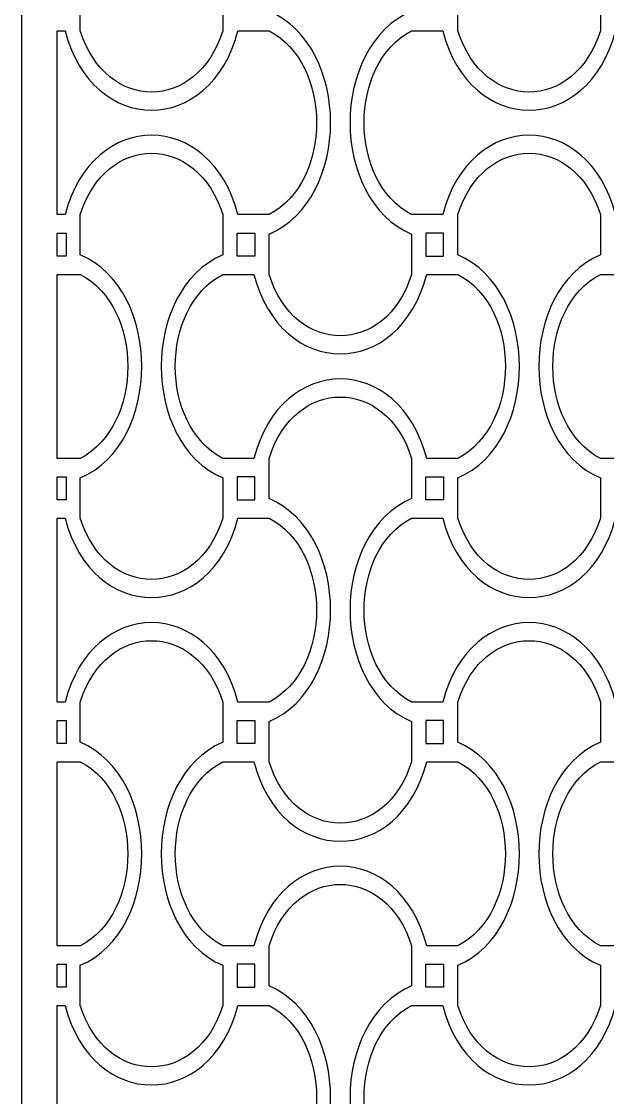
# Model space of a CAD drawing. Header units: centimetres. Extents: x -27 to -22.3, y -9 to 9.
# Drawn here: x -26.999 to -24.519, y -0.039 to 4.515 of the extents above; entities that cross this region are included whole.
import ezdxf

# ---------------------------------------------------------------- set-up
doc = ezdxf.new("R2010")
doc.units = ezdxf.units.CM
doc.header["$MEASUREMENT"] = 0
doc.layers.add('layer 1', color=7, linetype='Continuous')

msp = doc.modelspace()

# ---------------------------------------------------------------- linework, layer by layer
at = {"layer": 'layer 1', "color": 250, "lineweight": 30}
for points, knots in [([(-26.99915, -9.00021), (-26.99915, -9.00021), (-26.99915, 9.00076), (-26.99915, 9.00076), (-26.99915, 9.00076), (-26.99915, 9.00076), (-22.26579, 9.00076), (-22.26579, 9.00076), (-22.26579, 9.00076), (-22.26579, 9.00076), (-22.26579, -9.00021), (-22.26579, -9.00021), (-22.26579, -9.00021), (-22.26579, -9.00021), (-26.99915, -9.00021), (-26.99915, -9.00021)], [0, 0, 0, 0, 0.2, 0.2, 0.2, 0.2, 0.4, 0.4, 0.4, 0.4, 0.6, 0.6, 0.6, 0.6, 1, 1, 1, 1]), ([(-26.75042, 5.76059), (-26.75042, 5.76059), (-26.75042, 5.59049), (-26.75042, 5.59049), (-26.75042, 5.59049), (-26.40322, 5.44148), (-26.40322, 4.79529), (-26.75042, 4.64629), (-26.75042, 4.64629), (-26.75042, 4.64629), (-26.75042, 4.47619), (-26.75042, 4.47619), (-26.75042, 4.47619), (-26.6423, 4.13005), (-26.25557, 4.13005), (-26.14745, 4.47619), (-26.14745, 4.47619), (-26.14745, 4.47619), (-26.14745, 4.47619), (-26.14745, 4.47619), (-26.14745, 4.47619), (-26.14745, 4.47619), (-26.14745, 4.64629), (-26.14745, 4.64629), (-26.14745, 4.64629), (-26.49464, 4.79529), (-26.49464, 5.44148), (-26.14745, 5.59049), (-26.14745, 5.59049), (-26.14745, 5.59049), (-26.14745, 5.76059), (-26.14745, 5.76059), (-26.14745, 5.76059), (-26.25557, 6.10673), (-26.6423, 6.10673), (-26.75042, 5.76059)], [0, 0, 0, 0, 0.1, 0.1, 0.1, 0.1, 0.2, 0.2, 0.2, 0.2, 0.3, 0.3, 0.3, 0.3, 0.4, 0.4, 0.4, 0.4, 0.5, 0.5, 0.5, 0.5, 0.6, 0.6, 0.6, 0.6, 0.7, 0.7, 0.7, 0.7, 0.8, 0.8, 0.8, 0.8, 1, 1, 1, 1]), ([(-25.15254, 5.76059), (-25.15254, 5.76059), (-25.15254, 5.59049), (-25.15254, 5.59049), (-25.15254, 5.59049), (-24.80534, 5.44148), (-24.80534, 4.79529), (-25.15254, 4.64629), (-25.15254, 4.64629), (-25.15254, 4.64629), (-25.15254, 4.47619), (-25.15254, 4.47619), (-25.15254, 4.47619), (-25.04442, 4.13005), (-24.65768, 4.13005), (-24.54956, 4.47619), (-24.54956, 4.47619), (-24.54956, 4.47619), (-24.54956, 4.47619), (-24.54956, 4.47619), (-24.54956, 4.47619), (-24.54956, 4.47619), (-24.54956, 4.64629), (-24.54956, 4.64629), (-24.54956, 4.64629), (-24.89676, 4.79529), (-24.89676, 5.44148), (-24.54956, 5.59049), (-24.54956, 5.59049), (-24.54956, 5.59049), (-24.54956, 5.76059), (-24.54956, 5.76059), (-24.54956, 5.76059), (-24.65768, 6.10673), (-25.04442, 6.10673), (-25.15254, 5.76059)], [0, 0, 0, 0, 0.1, 0.1, 0.1, 0.1, 0.2, 0.2, 0.2, 0.2, 0.3, 0.3, 0.3, 0.3, 0.4, 0.4, 0.4, 0.4, 0.5, 0.5, 0.5, 0.5, 0.6, 0.6, 0.6, 0.6, 0.7, 0.7, 0.7, 0.7, 0.8, 0.8, 0.8, 0.8, 1, 1, 1, 1]), ([(-25.3485, 3.44479), (-25.3485, 3.44479), (-25.3485, 3.61488), (-25.3485, 3.61488), (-25.3485, 3.61488), (-25.6957, 3.76389), (-25.6957, 4.41008), (-25.3485, 4.55908), (-25.3485, 4.55908), (-25.3485, 4.55908), (-25.3485, 4.72918), (-25.3485, 4.72918), (-25.3485, 4.72918), (-25.45662, 5.07532), (-25.84336, 5.07532), (-25.95148, 4.72918), (-25.95148, 4.72918), (-25.95148, 4.72918), (-25.95148, 4.55908), (-25.95148, 4.55908), (-25.95148, 4.55908), (-25.60428, 4.41008), (-25.60428, 3.76389), (-25.95148, 3.61488), (-25.95148, 3.61488), (-25.95148, 3.61488), (-25.95148, 3.44479), (-25.95148, 3.44479), (-25.95148, 3.44479), (-25.95148, 3.44479), (-25.95148, 3.44479), (-25.95148, 3.44479), (-25.95148, 3.44479), (-25.84336, 3.09865), (-25.45662, 3.09864), (-25.3485, 3.44479)], [0, 0, 0, 0, 0.1, 0.1, 0.1, 0.1, 0.2, 0.2, 0.2, 0.2, 0.3, 0.3, 0.3, 0.3, 0.4, 0.4, 0.4, 0.4, 0.5, 0.5, 0.5, 0.5, 0.6, 0.6, 0.6, 0.6, 0.7, 0.7, 0.7, 0.7, 0.8, 0.8, 0.8, 0.8, 1, 1, 1, 1]), ([(-26.84841, 4.47619), (-26.84841, 4.47619), (-26.84841, 3.69777), (-26.84841, 3.69777), (-26.84841, 3.69777), (-26.84841, 3.69777), (-26.81463, 3.69777), (-26.81463, 3.69777), (-26.81463, 3.69777), (-26.69921, 4.14599), (-26.19866, 4.14599), (-26.08324, 3.69777), (-26.08324, 3.69777), (-26.08324, 3.69777), (-25.95148, 3.69777), (-25.95148, 3.69777), (-25.95148, 3.69777), (-25.68335, 3.83735), (-25.68335, 4.33661), (-25.95148, 4.47619), (-25.95148, 4.47619), (-25.95148, 4.47619), (-26.08324, 4.47619), (-26.08324, 4.47619), (-26.08324, 4.47619), (-26.19866, 4.02797), (-26.69921, 4.02797), (-26.81463, 4.47619), (-26.81463, 4.47619), (-26.81463, 4.47619), (-26.84841, 4.47619), (-26.84841, 4.47619)], [0, 0, 0, 0, 0.1111111, 0.1111111, 0.1111111, 0.1111111, 0.2222222, 0.2222222, 0.2222222, 0.2222222, 0.3333333, 0.3333333, 0.3333333, 0.3333333, 0.4444444, 0.4444444, 0.4444444, 0.4444444, 0.5555556, 0.5555556, 0.5555556, 0.5555556, 0.6666667, 0.6666667, 0.6666667, 0.6666667, 0.7777778, 0.7777778, 0.7777778, 0.7777778, 1, 1, 1, 1]), ([(-25.3485, 3.69777), (-25.3485, 3.69777), (-25.21674, 3.69777), (-25.21674, 3.69777), (-25.21674, 3.69777), (-25.10132, 4.14599), (-24.60077, 4.14599), (-24.48535, 3.69777), (-24.48535, 3.69777), (-24.48535, 3.69777), (-24.35359, 3.69777), (-24.35359, 3.69777), (-24.35359, 3.69777), (-24.08547, 3.83735), (-24.08547, 4.33661), (-24.35359, 4.47619), (-24.35359, 4.47619), (-24.35359, 4.47619), (-24.48535, 4.47619), (-24.48535, 4.47619), (-24.48535, 4.47619), (-24.60077, 4.02797), (-25.10132, 4.02797), (-25.21674, 4.47619), (-25.21674, 4.47619), (-25.21674, 4.47619), (-25.3485, 4.47619), (-25.3485, 4.47619), (-25.3485, 4.47619), (-25.3485, 4.47619), (-25.3485, 4.47619), (-25.3485, 4.47619), (-25.3485, 4.47619), (-25.61663, 4.33661), (-25.61663, 3.83735), (-25.3485, 3.69777)], [0, 0, 0, 0, 0.1, 0.1, 0.1, 0.1, 0.2, 0.2, 0.2, 0.2, 0.3, 0.3, 0.3, 0.3, 0.4, 0.4, 0.4, 0.4, 0.5, 0.5, 0.5, 0.5, 0.6, 0.6, 0.6, 0.6, 0.7, 0.7, 0.7, 0.7, 0.8, 0.8, 0.8, 0.8, 1, 1, 1, 1]), ([(-26.75042, 3.69777), (-26.75042, 3.69777), (-26.75042, 3.52768), (-26.75042, 3.52768), (-26.75042, 3.52768), (-26.40322, 3.37867), (-26.40322, 2.73248), (-26.75042, 2.58347), (-26.75042, 2.58347), (-26.75042, 2.58347), (-26.75042, 2.41338), (-26.75042, 2.41338), (-26.75042, 2.41338), (-26.6423, 2.06724), (-26.25557, 2.06724), (-26.14745, 2.41338), (-26.14745, 2.41338), (-26.14745, 2.41338), (-26.14745, 2.41338), (-26.14745, 2.41338), (-26.14745, 2.41338), (-26.14745, 2.41338), (-26.14745, 2.58347), (-26.14745, 2.58347), (-26.14745, 2.58347), (-26.49464, 2.73248), (-26.49464, 3.37867), (-26.14745, 3.52768), (-26.14745, 3.52768), (-26.14745, 3.52768), (-26.14745, 3.69777), (-26.14745, 3.69777), (-26.14745, 3.69777), (-26.25557, 4.04391), (-26.6423, 4.04391), (-26.75042, 3.69777)], [0, 0, 0, 0, 0.1, 0.1, 0.1, 0.1, 0.2, 0.2, 0.2, 0.2, 0.3, 0.3, 0.3, 0.3, 0.4, 0.4, 0.4, 0.4, 0.5, 0.5, 0.5, 0.5, 0.6, 0.6, 0.6, 0.6, 0.7, 0.7, 0.7, 0.7, 0.8, 0.8, 0.8, 0.8, 1, 1, 1, 1]), ([(-25.15254, 3.69777), (-25.15254, 3.69777), (-25.15254, 3.52768), (-25.15254, 3.52768), (-25.15254, 3.52768), (-24.80534, 3.37867), (-24.80534, 2.73248), (-25.15254, 2.58347), (-25.15254, 2.58347), (-25.15254, 2.58347), (-25.15254, 2.41338), (-25.15254, 2.41338), (-25.15254, 2.41338), (-25.04442, 2.06724), (-24.65768, 2.06724), (-24.54956, 2.41338), (-24.54956, 2.41338), (-24.54956, 2.41338), (-24.54956, 2.41338), (-24.54956, 2.41338), (-24.54956, 2.41338), (-24.54956, 2.41338), (-24.54956, 2.58347), (-24.54956, 2.58347), (-24.54956, 2.58347), (-24.89676, 2.73248), (-24.89676, 3.37867), (-24.54956, 3.52768), (-24.54956, 3.52768), (-24.54956, 3.52768), (-24.54956, 3.69777), (-24.54956, 3.69777), (-24.54956, 3.69777), (-24.65768, 4.04391), (-25.04442, 4.04391), (-25.15254, 3.69777)], [0, 0, 0, 0, 0.1, 0.1, 0.1, 0.1, 0.2, 0.2, 0.2, 0.2, 0.3, 0.3, 0.3, 0.3, 0.4, 0.4, 0.4, 0.4, 0.5, 0.5, 0.5, 0.5, 0.6, 0.6, 0.6, 0.6, 0.7, 0.7, 0.7, 0.7, 0.8, 0.8, 0.8, 0.8, 1, 1, 1, 1]), ([(-26.84841, 3.61993), (-26.84841, 3.61993), (-26.84841, 3.52263), (-26.84841, 3.52263), (-26.84841, 3.52263), (-26.84841, 3.52263), (-26.81072, 3.52263), (-26.81072, 3.52263), (-26.81072, 3.52263), (-26.81072, 3.52263), (-26.81072, 3.61993), (-26.81072, 3.61993), (-26.81072, 3.61993), (-26.81072, 3.61993), (-26.84841, 3.61993), (-26.84841, 3.61993)], [0, 0, 0, 0, 0.2, 0.2, 0.2, 0.2, 0.4, 0.4, 0.4, 0.4, 0.6, 0.6, 0.6, 0.6, 1, 1, 1, 1]), ([(-26.08715, 3.61993), (-26.08715, 3.61993), (-26.08715, 3.52263), (-26.08715, 3.52263), (-26.08715, 3.52263), (-26.08715, 3.52263), (-26.01178, 3.52263), (-26.01178, 3.52263), (-26.01178, 3.52263), (-26.01178, 3.52263), (-26.01178, 3.61993), (-26.01178, 3.61993), (-26.01178, 3.61993), (-26.01178, 3.61993), (-26.08715, 3.61993), (-26.08715, 3.61993)], [0, 0, 0, 0, 0.2, 0.2, 0.2, 0.2, 0.4, 0.4, 0.4, 0.4, 0.6, 0.6, 0.6, 0.6, 1, 1, 1, 1]), ([(-25.28821, 3.52263), (-25.28821, 3.52263), (-25.28821, 3.61993), (-25.28821, 3.61993), (-25.28821, 3.61993), (-25.28821, 3.61993), (-25.21283, 3.61993), (-25.21283, 3.61993), (-25.21283, 3.61993), (-25.21283, 3.61993), (-25.21283, 3.52263), (-25.21283, 3.52263), (-25.21283, 3.52263), (-25.21283, 3.52263), (-25.28821, 3.52263), (-25.28821, 3.52263)], [0, 0, 0, 0, 0.2, 0.2, 0.2, 0.2, 0.4, 0.4, 0.4, 0.4, 0.6, 0.6, 0.6, 0.6, 1, 1, 1, 1]), ([(-26.84841, 3.44479), (-26.84841, 3.44479), (-26.84841, 2.66637), (-26.84841, 2.66637), (-26.84841, 2.66637), (-26.84841, 2.66637), (-26.75042, 2.66637), (-26.75042, 2.66637), (-26.75042, 2.66637), (-26.4823, 2.80594), (-26.4823, 3.30521), (-26.75042, 3.44479), (-26.75042, 3.44479), (-26.75042, 3.44479), (-26.84841, 3.44479), (-26.84841, 3.44479)], [0, 0, 0, 0, 0.2, 0.2, 0.2, 0.2, 0.4, 0.4, 0.4, 0.4, 0.6, 0.6, 0.6, 0.6, 1, 1, 1, 1]), ([(-25.15254, 3.44479), (-25.15254, 3.44479), (-25.2843, 3.44479), (-25.2843, 3.44479), (-25.2843, 3.44479), (-25.39972, 2.99657), (-25.90026, 2.99657), (-26.01569, 3.44479), (-26.01569, 3.44479), (-26.01569, 3.44479), (-26.14745, 3.44479), (-26.14745, 3.44479), (-26.14745, 3.44479), (-26.41557, 3.30521), (-26.41557, 2.80594), (-26.14745, 2.66637), (-26.14745, 2.66637), (-26.14745, 2.66637), (-26.14745, 2.66637), (-26.14745, 2.66637), (-26.14745, 2.66637), (-26.14745, 2.66637), (-26.01569, 2.66637), (-26.01569, 2.66637), (-26.01569, 2.66637), (-25.90027, 3.11459), (-25.39972, 3.11459), (-25.2843, 2.66637), (-25.2843, 2.66637), (-25.2843, 2.66637), (-25.15254, 2.66637), (-25.15254, 2.66637), (-25.15254, 2.66637), (-24.88441, 2.80594), (-24.88441, 3.30521), (-25.15254, 3.44479)], [0, 0, 0, 0, 0.1, 0.1, 0.1, 0.1, 0.2, 0.2, 0.2, 0.2, 0.3, 0.3, 0.3, 0.3, 0.4, 0.4, 0.4, 0.4, 0.5, 0.5, 0.5, 0.5, 0.6, 0.6, 0.6, 0.6, 0.7, 0.7, 0.7, 0.7, 0.8, 0.8, 0.8, 0.8, 1, 1, 1, 1]), ([(-23.55465, 3.44479), (-23.55465, 3.44479), (-23.68641, 3.44479), (-23.68641, 3.44479), (-23.68641, 3.44479), (-23.80183, 2.99657), (-24.30238, 2.99657), (-24.4178, 3.44479), (-24.4178, 3.44479), (-24.4178, 3.44479), (-24.54956, 3.44479), (-24.54956, 3.44479), (-24.54956, 3.44479), (-24.81769, 3.30521), (-24.81769, 2.80594), (-24.54956, 2.66637), (-24.54956, 2.66637), (-24.54956, 2.66637), (-24.54956, 2.66637), (-24.54956, 2.66637), (-24.54956, 2.66637), (-24.54956, 2.66637), (-24.4178, 2.66637), (-24.4178, 2.66637), (-24.4178, 2.66637), (-24.30238, 3.11459), (-23.80183, 3.11459), (-23.68641, 2.66637), (-23.68641, 2.66637), (-23.68641, 2.66637), (-23.55465, 2.66637), (-23.55465, 2.66637), (-23.55465, 2.66637), (-23.28652, 2.80594), (-23.28652, 3.30521), (-23.55465, 3.44479)], [0, 0, 0, 0, 0.1, 0.1, 0.1, 0.1, 0.2, 0.2, 0.2, 0.2, 0.3, 0.3, 0.3, 0.3, 0.4, 0.4, 0.4, 0.4, 0.5, 0.5, 0.5, 0.5, 0.6, 0.6, 0.6, 0.6, 0.7, 0.7, 0.7, 0.7, 0.8, 0.8, 0.8, 0.8, 1, 1, 1, 1]), ([(-25.3485, 1.38197), (-25.3485, 1.38197), (-25.3485, 1.55207), (-25.3485, 1.55207), (-25.3485, 1.55207), (-25.6957, 1.70107), (-25.6957, 2.34726), (-25.3485, 2.49627), (-25.3485, 2.49627), (-25.3485, 2.49627), (-25.3485, 2.66637), (-25.3485, 2.66637), (-25.3485, 2.66637), (-25.45662, 3.01251), (-25.84336, 3.01251), (-25.95148, 2.66637), (-25.95148, 2.66637), (-25.95148, 2.66637), (-25.95148, 2.49627), (-25.95148, 2.49627), (-25.95148, 2.49627), (-25.60428, 2.34726), (-25.60428, 1.70107), (-25.95148, 1.55207), (-25.95148, 1.55207), (-25.95148, 1.55207), (-25.95148, 1.38197), (-25.95148, 1.38197), (-25.95148, 1.38197), (-25.95148, 1.38197), (-25.95148, 1.38197), (-25.95148, 1.38197), (-25.95148, 1.38197), (-25.84336, 1.03583), (-25.45662, 1.03583), (-25.3485, 1.38197)], [0, 0, 0, 0, 0.1, 0.1, 0.1, 0.1, 0.2, 0.2, 0.2, 0.2, 0.3, 0.3, 0.3, 0.3, 0.4, 0.4, 0.4, 0.4, 0.5, 0.5, 0.5, 0.5, 0.6, 0.6, 0.6, 0.6, 0.7, 0.7, 0.7, 0.7, 0.8, 0.8, 0.8, 0.8, 1, 1, 1, 1]), ([(-26.84841, 2.58852), (-26.84841, 2.58852), (-26.84841, 2.49122), (-26.84841, 2.49122), (-26.84841, 2.49122), (-26.84841, 2.49122), (-26.81072, 2.49122), (-26.81072, 2.49122), (-26.81072, 2.49122), (-26.81072, 2.49122), (-26.81072, 2.58852), (-26.81072, 2.58852), (-26.81072, 2.58852), (-26.81072, 2.58852), (-26.84841, 2.58852), (-26.84841, 2.58852)], [0, 0, 0, 0, 0.2, 0.2, 0.2, 0.2, 0.4, 0.4, 0.4, 0.4, 0.6, 0.6, 0.6, 0.6, 1, 1, 1, 1]), ([(-26.01178, 2.58852), (-26.01178, 2.58852), (-26.01178, 2.49122), (-26.01178, 2.49122), (-26.01178, 2.49122), (-26.01178, 2.49122), (-26.08715, 2.49122), (-26.08715, 2.49122), (-26.08715, 2.49122), (-26.08715, 2.49122), (-26.08715, 2.58852), (-26.08715, 2.58852), (-26.08715, 2.58852), (-26.08715, 2.58852), (-26.01178, 2.58852), (-26.01178, 2.58852)], [0, 0, 0, 0, 0.2, 0.2, 0.2, 0.2, 0.4, 0.4, 0.4, 0.4, 0.6, 0.6, 0.6, 0.6, 1, 1, 1, 1]), ([(-25.21283, 2.58852), (-25.21283, 2.58852), (-25.28821, 2.58852), (-25.28821, 2.58852), (-25.28821, 2.58852), (-25.28821, 2.58852), (-25.28821, 2.49122), (-25.28821, 2.49122), (-25.28821, 2.49122), (-25.28821, 2.49122), (-25.21283, 2.49122), (-25.21283, 2.49122), (-25.21283, 2.49122), (-25.21283, 2.49122), (-25.21283, 2.58852), (-25.21283, 2.58852)], [0, 0, 0, 0, 0.2, 0.2, 0.2, 0.2, 0.4, 0.4, 0.4, 0.4, 0.6, 0.6, 0.6, 0.6, 1, 1, 1, 1]), ([(-26.84841, 2.41338), (-26.84841, 2.41338), (-26.84841, 1.63496), (-26.84841, 1.63496), (-26.84841, 1.63496), (-26.84841, 1.63496), (-26.81463, 1.63496), (-26.81463, 1.63496), (-26.81463, 1.63496), (-26.69921, 2.08318), (-26.19866, 2.08318), (-26.08324, 1.63496), (-26.08324, 1.63496), (-26.08324, 1.63496), (-25.95148, 1.63496), (-25.95148, 1.63496), (-25.95148, 1.63496), (-25.68335, 1.77454), (-25.68335, 2.2738), (-25.95148, 2.41338), (-25.95148, 2.41338), (-25.95148, 2.41338), (-26.08324, 2.41338), (-26.08324, 2.41338), (-26.08324, 2.41338), (-26.19866, 1.96516), (-26.69921, 1.96516), (-26.81463, 2.41338), (-26.81463, 2.41338), (-26.81463, 2.41338), (-26.84841, 2.41338), (-26.84841, 2.41338)], [0, 0, 0, 0, 0.1111111, 0.1111111, 0.1111111, 0.1111111, 0.2222222, 0.2222222, 0.2222222, 0.2222222, 0.3333333, 0.3333333, 0.3333333, 0.3333333, 0.4444444, 0.4444444, 0.4444444, 0.4444444, 0.5555556, 0.5555556, 0.5555556, 0.5555556, 0.6666667, 0.6666667, 0.6666667, 0.6666667, 0.7777778, 0.7777778, 0.7777778, 0.7777778, 1, 1, 1, 1]), ([(-25.3485, 1.63496), (-25.3485, 1.63496), (-25.21674, 1.63496), (-25.21674, 1.63496), (-25.21674, 1.63496), (-25.10132, 2.08318), (-24.60077, 2.08318), (-24.48535, 1.63496), (-24.48535, 1.63496), (-24.48535, 1.63496), (-24.35359, 1.63496), (-24.35359, 1.63496), (-24.35359, 1.63496), (-24.08547, 1.77454), (-24.08547, 2.2738), (-24.35359, 2.41338), (-24.35359, 2.41338), (-24.35359, 2.41338), (-24.48535, 2.41338), (-24.48535, 2.41338), (-24.48535, 2.41338), (-24.60077, 1.96516), (-25.10132, 1.96516), (-25.21674, 2.41338), (-25.21674, 2.41338), (-25.21674, 2.41338), (-25.3485, 2.41338), (-25.3485, 2.41338), (-25.3485, 2.41338), (-25.3485, 2.41338), (-25.3485, 2.41338), (-25.3485, 2.41338), (-25.3485, 2.41338), (-25.61663, 2.2738), (-25.61663, 1.77454), (-25.3485, 1.63496)], [0, 0, 0, 0, 0.1, 0.1, 0.1, 0.1, 0.2, 0.2, 0.2, 0.2, 0.3, 0.3, 0.3, 0.3, 0.4, 0.4, 0.4, 0.4, 0.5, 0.5, 0.5, 0.5, 0.6, 0.6, 0.6, 0.6, 0.7, 0.7, 0.7, 0.7, 0.8, 0.8, 0.8, 0.8, 1, 1, 1, 1]), ([(-26.75042, 1.63496), (-26.75042, 1.63496), (-26.75042, 1.46486), (-26.75042, 1.46486), (-26.75042, 1.46486), (-26.40322, 1.31585), (-26.40322, 0.66967), (-26.75042, 0.52066), (-26.75042, 0.52066), (-26.75042, 0.52066), (-26.75042, 0.35056), (-26.75042, 0.35056), (-26.75042, 0.35056), (-26.6423, 0.00442), (-26.25557, 0.00442), (-26.14745, 0.35056), (-26.14745, 0.35056), (-26.14745, 0.35056), (-26.14745, 0.35056), (-26.14745, 0.35056), (-26.14745, 0.35056), (-26.14745, 0.35056), (-26.14745, 0.52066), (-26.14745, 0.52066), (-26.14745, 0.52066), (-26.49464, 0.66967), (-26.49464, 1.31585), (-26.14745, 1.46486), (-26.14745, 1.46486), (-26.14745, 1.46486), (-26.14745, 1.63496), (-26.14745, 1.63496), (-26.14745, 1.63496), (-26.25557, 1.9811), (-26.6423, 1.9811), (-26.75042, 1.63496)], [0, 0, 0, 0, 0.1, 0.1, 0.1, 0.1, 0.2, 0.2, 0.2, 0.2, 0.3, 0.3, 0.3, 0.3, 0.4, 0.4, 0.4, 0.4, 0.5, 0.5, 0.5, 0.5, 0.6, 0.6, 0.6, 0.6, 0.7, 0.7, 0.7, 0.7, 0.8, 0.8, 0.8, 0.8, 1, 1, 1, 1]), ([(-25.15254, 1.63496), (-25.15254, 1.63496), (-25.15254, 1.46486), (-25.15254, 1.46486), (-25.15254, 1.46486), (-24.80534, 1.31585), (-24.80534, 0.66967), (-25.15254, 0.52066), (-25.15254, 0.52066), (-25.15254, 0.52066), (-25.15254, 0.35056), (-25.15254, 0.35056), (-25.15254, 0.35056), (-25.04442, 0.00442), (-24.65768, 0.00442), (-24.54956, 0.35056), (-24.54956, 0.35056), (-24.54956, 0.35056), (-24.54956, 0.35056), (-24.54956, 0.35056), (-24.54956, 0.35056), (-24.54956, 0.35056), (-24.54956, 0.52066), (-24.54956, 0.52066), (-24.54956, 0.52066), (-24.89676, 0.66967), (-24.89676, 1.31585), (-24.54956, 1.46486), (-24.54956, 1.46486), (-24.54956, 1.46486), (-24.54956, 1.63496), (-24.54956, 1.63496), (-24.54956, 1.63496), (-24.65768, 1.9811), (-25.04442, 1.9811), (-25.15254, 1.63496)], [0, 0, 0, 0, 0.1, 0.1, 0.1, 0.1, 0.2, 0.2, 0.2, 0.2, 0.3, 0.3, 0.3, 0.3, 0.4, 0.4, 0.4, 0.4, 0.5, 0.5, 0.5, 0.5, 0.6, 0.6, 0.6, 0.6, 0.7, 0.7, 0.7, 0.7, 0.8, 0.8, 0.8, 0.8, 1, 1, 1, 1]), ([(-26.84841, 1.55712), (-26.84841, 1.55712), (-26.84841, 1.45981), (-26.84841, 1.45981), (-26.84841, 1.45981), (-26.84841, 1.45981), (-26.81072, 1.45981), (-26.81072, 1.45981), (-26.81072, 1.45981), (-26.81072, 1.45981), (-26.81072, 1.55712), (-26.81072, 1.55712), (-26.81072, 1.55712), (-26.81072, 1.55712), (-26.84841, 1.55712), (-26.84841, 1.55712)], [0, 0, 0, 0, 0.2, 0.2, 0.2, 0.2, 0.4, 0.4, 0.4, 0.4, 0.6, 0.6, 0.6, 0.6, 1, 1, 1, 1]), ([(-26.08715, 1.55712), (-26.08715, 1.55712), (-26.08715, 1.45981), (-26.08715, 1.45981), (-26.08715, 1.45981), (-26.08715, 1.45981), (-26.01178, 1.45981), (-26.01178, 1.45981), (-26.01178, 1.45981), (-26.01178, 1.45981), (-26.01178, 1.55712), (-26.01178, 1.55712), (-26.01178, 1.55712), (-26.01178, 1.55712), (-26.08715, 1.55712), (-26.08715, 1.55712)], [0, 0, 0, 0, 0.2, 0.2, 0.2, 0.2, 0.4, 0.4, 0.4, 0.4, 0.6, 0.6, 0.6, 0.6, 1, 1, 1, 1]), ([(-25.28821, 1.45981), (-25.28821, 1.45981), (-25.28821, 1.55712), (-25.28821, 1.55712), (-25.28821, 1.55712), (-25.28821, 1.55712), (-25.21283, 1.55712), (-25.21283, 1.55712), (-25.21283, 1.55712), (-25.21283, 1.55712), (-25.21283, 1.45981), (-25.21283, 1.45981), (-25.21283, 1.45981), (-25.21283, 1.45981), (-25.28821, 1.45981), (-25.28821, 1.45981)], [0, 0, 0, 0, 0.2, 0.2, 0.2, 0.2, 0.4, 0.4, 0.4, 0.4, 0.6, 0.6, 0.6, 0.6, 1, 1, 1, 1]), ([(-26.84841, 1.38197), (-26.84841, 1.38197), (-26.84841, 0.60355), (-26.84841, 0.60355), (-26.84841, 0.60355), (-26.84841, 0.60355), (-26.75042, 0.60355), (-26.75042, 0.60355), (-26.75042, 0.60355), (-26.4823, 0.74313), (-26.4823, 1.24239), (-26.75042, 1.38197), (-26.75042, 1.38197), (-26.75042, 1.38197), (-26.84841, 1.38197), (-26.84841, 1.38197)], [0, 0, 0, 0, 0.2, 0.2, 0.2, 0.2, 0.4, 0.4, 0.4, 0.4, 0.6, 0.6, 0.6, 0.6, 1, 1, 1, 1]), ([(-25.15254, 1.38197), (-25.15254, 1.38197), (-25.2843, 1.38197), (-25.2843, 1.38197), (-25.2843, 1.38197), (-25.39972, 0.93375), (-25.90026, 0.93375), (-26.01569, 1.38197), (-26.01569, 1.38197), (-26.01569, 1.38197), (-26.14745, 1.38197), (-26.14745, 1.38197), (-26.14745, 1.38197), (-26.41557, 1.24239), (-26.41557, 0.74313), (-26.14745, 0.60355), (-26.14745, 0.60355), (-26.14745, 0.60355), (-26.14745, 0.60355), (-26.14745, 0.60355), (-26.14745, 0.60355), (-26.14745, 0.60355), (-26.01569, 0.60355), (-26.01569, 0.60355), (-26.01569, 0.60355), (-25.90027, 1.05177), (-25.39972, 1.05177), (-25.2843, 0.60355), (-25.2843, 0.60355), (-25.2843, 0.60355), (-25.15254, 0.60355), (-25.15254, 0.60355), (-25.15254, 0.60355), (-24.88441, 0.74313), (-24.88441, 1.24239), (-25.15254, 1.38197)], [0, 0, 0, 0, 0.1, 0.1, 0.1, 0.1, 0.2, 0.2, 0.2, 0.2, 0.3, 0.3, 0.3, 0.3, 0.4, 0.4, 0.4, 0.4, 0.5, 0.5, 0.5, 0.5, 0.6, 0.6, 0.6, 0.6, 0.7, 0.7, 0.7, 0.7, 0.8, 0.8, 0.8, 0.8, 1, 1, 1, 1]), ([(-23.55465, 1.38197), (-23.55465, 1.38197), (-23.68641, 1.38197), (-23.68641, 1.38197), (-23.68641, 1.38197), (-23.80183, 0.93375), (-24.30238, 0.93375), (-24.4178, 1.38197), (-24.4178, 1.38197), (-24.4178, 1.38197), (-24.54956, 1.38197), (-24.54956, 1.38197), (-24.54956, 1.38197), (-24.81769, 1.24239), (-24.81769, 0.74313), (-24.54956, 0.60355), (-24.54956, 0.60355), (-24.54956, 0.60355), (-24.54956, 0.60355), (-24.54956, 0.60355), (-24.54956, 0.60355), (-24.54956, 0.60355), (-24.4178, 0.60355), (-24.4178, 0.60355), (-24.4178, 0.60355), (-24.30238, 1.05177), (-23.80183, 1.05177), (-23.68641, 0.60355), (-23.68641, 0.60355), (-23.68641, 0.60355), (-23.55465, 0.60355), (-23.55465, 0.60355), (-23.55465, 0.60355), (-23.28652, 0.74313), (-23.28652, 1.24239), (-23.55465, 1.38197)], [0, 0, 0, 0, 0.1, 0.1, 0.1, 0.1, 0.2, 0.2, 0.2, 0.2, 0.3, 0.3, 0.3, 0.3, 0.4, 0.4, 0.4, 0.4, 0.5, 0.5, 0.5, 0.5, 0.6, 0.6, 0.6, 0.6, 0.7, 0.7, 0.7, 0.7, 0.8, 0.8, 0.8, 0.8, 1, 1, 1, 1]), ([(-25.3485, -0.68084), (-25.3485, -0.68084), (-25.3485, -0.51075), (-25.3485, -0.51075), (-25.3485, -0.51075), (-25.6957, -0.36174), (-25.6957, 0.28445), (-25.3485, 0.43345), (-25.3485, 0.43345), (-25.3485, 0.43345), (-25.3485, 0.60355), (-25.3485, 0.60355), (-25.3485, 0.60355), (-25.45662, 0.94969), (-25.84336, 0.94969), (-25.95148, 0.60355), (-25.95148, 0.60355), (-25.95148, 0.60355), (-25.95148, 0.43345), (-25.95148, 0.43345), (-25.95148, 0.43345), (-25.60428, 0.28445), (-25.60428, -0.36174), (-25.95148, -0.51075), (-25.95148, -0.51075), (-25.95148, -0.51075), (-25.95148, -0.68084), (-25.95148, -0.68084), (-25.95148, -0.68084), (-25.95148, -0.68084), (-25.95148, -0.68084), (-25.95148, -0.68084), (-25.95148, -0.68084), (-25.84336, -1.02699), (-25.45662, -1.02699), (-25.3485, -0.68084)], [0, 0, 0, 0, 0.1, 0.1, 0.1, 0.1, 0.2, 0.2, 0.2, 0.2, 0.3, 0.3, 0.3, 0.3, 0.4, 0.4, 0.4, 0.4, 0.5, 0.5, 0.5, 0.5, 0.6, 0.6, 0.6, 0.6, 0.7, 0.7, 0.7, 0.7, 0.8, 0.8, 0.8, 0.8, 1, 1, 1, 1]), ([(-26.84841, 0.52571), (-26.84841, 0.52571), (-26.84841, 0.42841), (-26.84841, 0.42841), (-26.84841, 0.42841), (-26.84841, 0.42841), (-26.81072, 0.42841), (-26.81072, 0.42841), (-26.81072, 0.42841), (-26.81072, 0.42841), (-26.81072, 0.52571), (-26.81072, 0.52571), (-26.81072, 0.52571), (-26.81072, 0.52571), (-26.84841, 0.52571), (-26.84841, 0.52571)], [0, 0, 0, 0, 0.2, 0.2, 0.2, 0.2, 0.4, 0.4, 0.4, 0.4, 0.6, 0.6, 0.6, 0.6, 1, 1, 1, 1]), ([(-26.01178, 0.52571), (-26.01178, 0.52571), (-26.01178, 0.42841), (-26.01178, 0.42841), (-26.01178, 0.42841), (-26.01178, 0.42841), (-26.08715, 0.42841), (-26.08715, 0.42841), (-26.08715, 0.42841), (-26.08715, 0.42841), (-26.08715, 0.52571), (-26.08715, 0.52571), (-26.08715, 0.52571), (-26.08715, 0.52571), (-26.01178, 0.52571), (-26.01178, 0.52571)], [0, 0, 0, 0, 0.2, 0.2, 0.2, 0.2, 0.4, 0.4, 0.4, 0.4, 0.6, 0.6, 0.6, 0.6, 1, 1, 1, 1]), ([(-25.21283, 0.52571), (-25.21283, 0.52571), (-25.28821, 0.52571), (-25.28821, 0.52571), (-25.28821, 0.52571), (-25.28821, 0.52571), (-25.28821, 0.42841), (-25.28821, 0.42841), (-25.28821, 0.42841), (-25.28821, 0.42841), (-25.21283, 0.42841), (-25.21283, 0.42841), (-25.21283, 0.42841), (-25.21283, 0.42841), (-25.21283, 0.52571), (-25.21283, 0.52571)], [0, 0, 0, 0, 0.2, 0.2, 0.2, 0.2, 0.4, 0.4, 0.4, 0.4, 0.6, 0.6, 0.6, 0.6, 1, 1, 1, 1]), ([(-26.84841, 0.35056), (-26.84841, 0.35056), (-26.84841, -0.42786), (-26.84841, -0.42786), (-26.84841, -0.42786), (-26.84841, -0.42786), (-26.81463, -0.42786), (-26.81463, -0.42786), (-26.81463, -0.42786), (-26.69921, 0.02036), (-26.19866, 0.02036), (-26.08324, -0.42786), (-26.08324, -0.42786), (-26.08324, -0.42786), (-25.95148, -0.42786), (-25.95148, -0.42786), (-25.95148, -0.42786), (-25.68335, -0.28828), (-25.68335, 0.21099), (-25.95148, 0.35056), (-25.95148, 0.35056), (-25.95148, 0.35056), (-26.08324, 0.35056), (-26.08324, 0.35056), (-26.08324, 0.35056), (-26.19866, -0.09766), (-26.69921, -0.09766), (-26.81463, 0.35056), (-26.81463, 0.35056), (-26.81463, 0.35056), (-26.84841, 0.35056), (-26.84841, 0.35056)], [0, 0, 0, 0, 0.1111111, 0.1111111, 0.1111111, 0.1111111, 0.2222222, 0.2222222, 0.2222222, 0.2222222, 0.3333333, 0.3333333, 0.3333333, 0.3333333, 0.4444444, 0.4444444, 0.4444444, 0.4444444, 0.5555556, 0.5555556, 0.5555556, 0.5555556, 0.6666667, 0.6666667, 0.6666667, 0.6666667, 0.7777778, 0.7777778, 0.7777778, 0.7777778, 1, 1, 1, 1]), ([(-25.3485, -0.42786), (-25.3485, -0.42786), (-25.21674, -0.42786), (-25.21674, -0.42786), (-25.21674, -0.42786), (-25.10132, 0.02036), (-24.60077, 0.02036), (-24.48535, -0.42786), (-24.48535, -0.42786), (-24.48535, -0.42786), (-24.35359, -0.42786), (-24.35359, -0.42786), (-24.35359, -0.42786), (-24.08547, -0.28828), (-24.08547, 0.21099), (-24.35359, 0.35056), (-24.35359, 0.35056), (-24.35359, 0.35056), (-24.48535, 0.35056), (-24.48535, 0.35056), (-24.48535, 0.35056), (-24.60077, -0.09766), (-25.10132, -0.09766), (-25.21674, 0.35056), (-25.21674, 0.35056), (-25.21674, 0.35056), (-25.3485, 0.35056), (-25.3485, 0.35056), (-25.3485, 0.35056), (-25.3485, 0.35056), (-25.3485, 0.35056), (-25.3485, 0.35056), (-25.3485, 0.35056), (-25.61663, 0.21099), (-25.61663, -0.28828), (-25.3485, -0.42786)], [0, 0, 0, 0, 0.1, 0.1, 0.1, 0.1, 0.2, 0.2, 0.2, 0.2, 0.3, 0.3, 0.3, 0.3, 0.4, 0.4, 0.4, 0.4, 0.5, 0.5, 0.5, 0.5, 0.6, 0.6, 0.6, 0.6, 0.7, 0.7, 0.7, 0.7, 0.8, 0.8, 0.8, 0.8, 1, 1, 1, 1])]:
    msp.add_open_spline(points, degree=3, knots=knots, dxfattribs=at)

doc.saveas('drawing.dxf')
